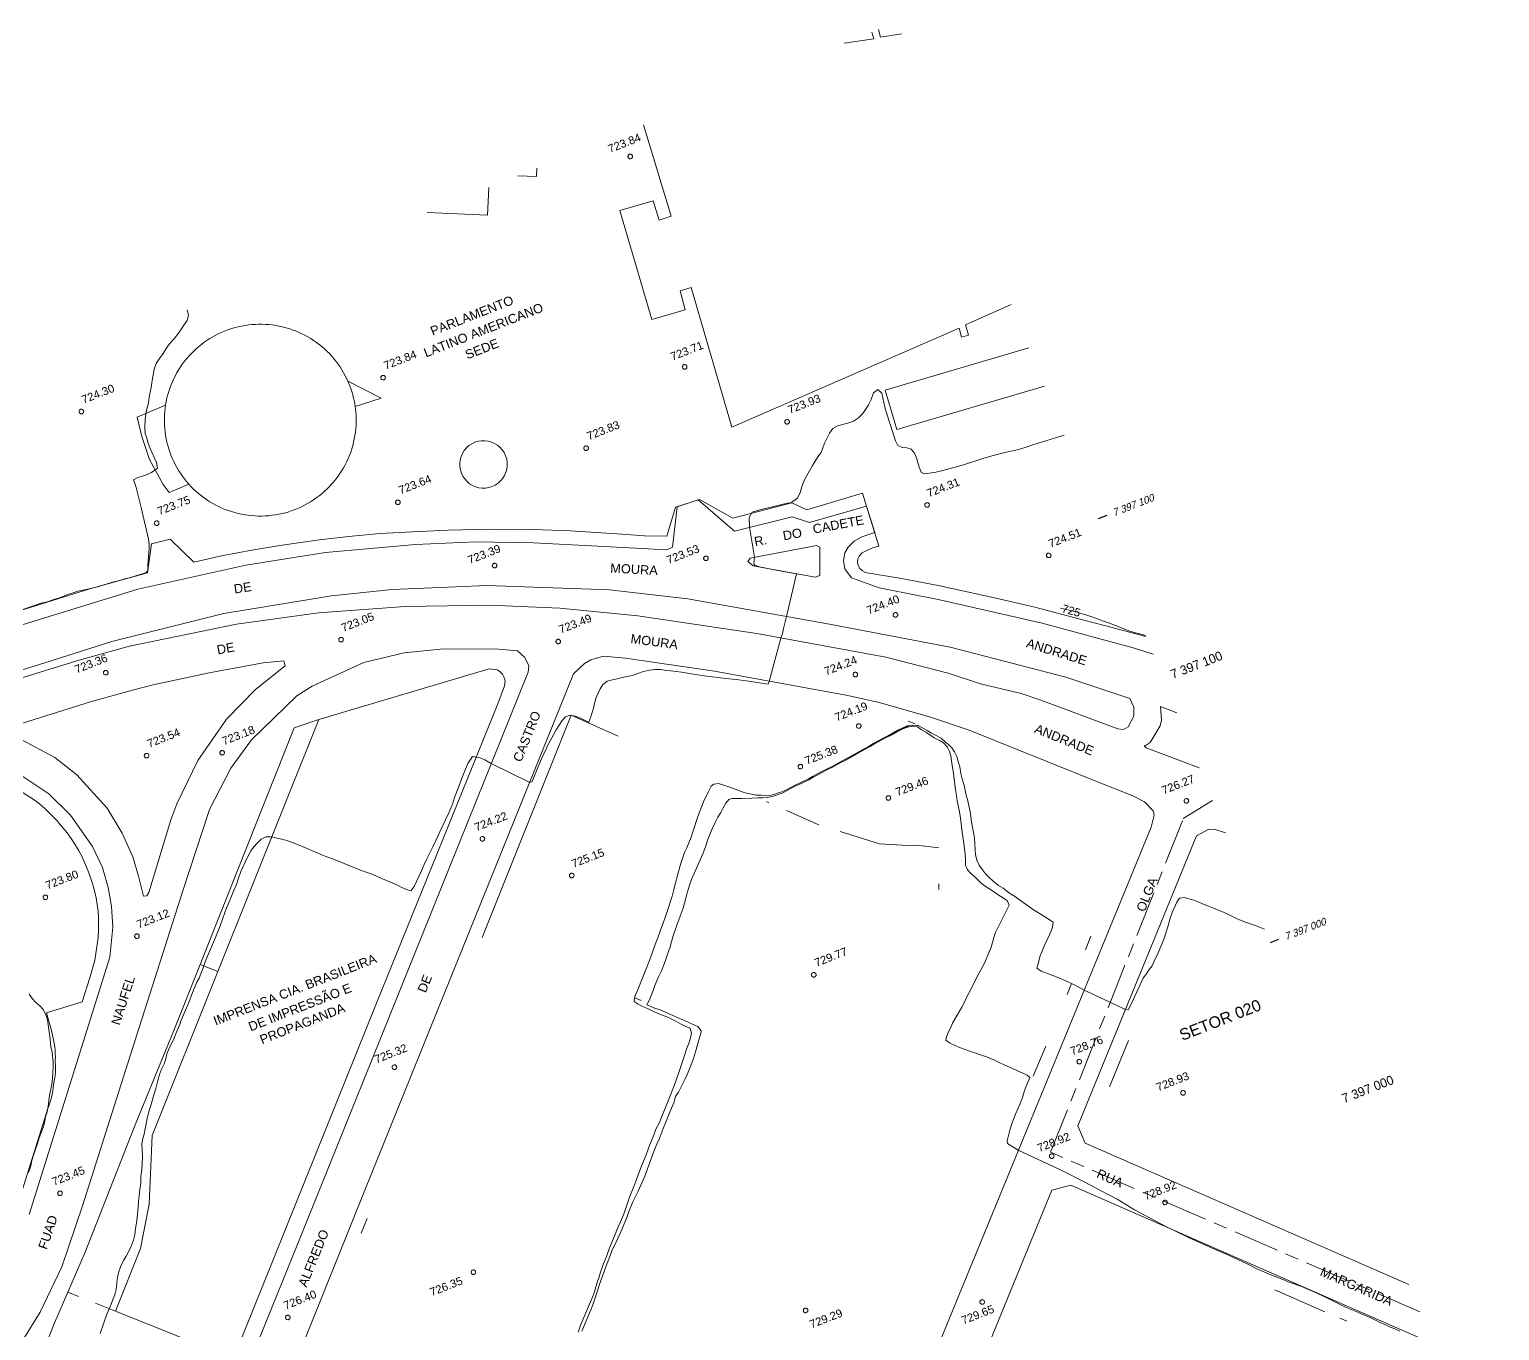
# Model space of a CAD drawing. Header units: millimetres. Extents: x 348 to 2201, y 118 to 1049.
# Drawn here: x 1144.4 to 1465.9, y 764.1 to 1048.6 of the extents above; entities that cross this region are included whole.
import ezdxf
from ezdxf.enums import TextEntityAlignment as Align

# ---------------------------------------------------------------- set-up
doc = ezdxf.new("R2010")
doc.units = ezdxf.units.MM
doc.linetypes.add('T09', pattern=[17, 10, -2, 3, -2])
for name, color, linetype, lineweight in [('100_SIST_VIARIO_MEIO_FIO', 1, 'Continuous', 18), ('108_SEP_FIS_CANT_CENT_ILHA', 7, 'Continuous', 18), ('144_P_DUPLA_ASF_TOP', 7, 'Continuous', 18), ('160_P_SIMP_ASF_TOP', 7, 'Continuous', 18), ('199_SEGMENTO_DE_VIA', 7, 'Continuous', 18), ('206_MURO_E_MURO_ARRIMO', 7, 'Continuous', 18), ('216_EDIF_NOTAVEL', 2, 'Continuous', 18), ('218_EDIF_NOTAVEL_TOP', 7, 'Continuous', 18), ('508_LM_SETOR_FISCAL', 136, 'T09', 18), ('510_LM_SETOR_FISCAL_TOP', 134, 'Continuous', 18), ('600_CURVA_MESTRA', 14, 'Continuous', 18), ('602_CURVA_MESTRA_TOP', 24, 'Continuous', 18), ('604_CURVA_INTERM', 7, 'Continuous', 18), ('606_PTO_COTADO', 9, 'Continuous', 18), ('608_PTO_COTADO_INTERVIA', 9, 'Continuous', 18), ('624_SEGM_CURVA_MESTRA', 14, 'Continuous', 18), ('626_SEGM_CURVA_INTERM', 7, 'Continuous', 18), ('902_MALHA_TEXTO_COORD_UTM', 7, 'Continuous', 13)]:
    doc.layers.add(name, color=color, linetype=linetype, lineweight=lineweight)
doc.layers.add('910_COORD_UTM_COR_ALEGRE', color=7, linetype='Continuous')
doc.styles.add('Style-Arial', font='arial.ttf')

# ---------------------------------------------------------------- blocks, each defined once
blk = doc.blocks.new('SP09')
at = {"color": 0, "linetype": 'Continuous'}
blk.add_lwpolyline([(-0.03, -0.51), (-0.14, -0.49), (-0.24, -0.46), (-0.31, -0.42), (-0.35, -0.39), (-0.42, -0.31), (-0.47, -0.24), (-0.51, -0.15), (-0.52, -0.09), (-0.52, 0.03), (-0.51, 0.11), (-0.48, 0.2), (-0.44, 0.27), (-0.4, 0.33), (-0.32, 0.39), (-0.23, 0.44), (-0.15, 0.48), (-0.1, 0.48), (-0.03, 0.48), (0.08, 0.48), (0.19, 0.44), (0.27, 0.4), (0.35, 0.32), (0.41, 0.23), (0.46, 0.11), (0.48, 0.03), (0.48, -0.03), (0.47, -0.08), (0.44, -0.21), (0.38, -0.3), (0.31, -0.38), (0.23, -0.44), (0.1, -0.49), (0.02, -0.51)], close=True, dxfattribs=at)
blk = doc.blocks.new('SP10')
at = {"color": 0, "linetype": 'Continuous'}
blk.add_lwpolyline([(-0.03, -0.51), (-0.14, -0.49), (-0.24, -0.46), (-0.31, -0.42), (-0.35, -0.39), (-0.42, -0.31), (-0.47, -0.24), (-0.51, -0.15), (-0.52, -0.09), (-0.52, 0.03), (-0.51, 0.11), (-0.48, 0.2), (-0.44, 0.27), (-0.4, 0.33), (-0.32, 0.39), (-0.23, 0.44), (-0.15, 0.48), (-0.1, 0.48), (-0.03, 0.48), (0.08, 0.48), (0.19, 0.44), (0.27, 0.4), (0.35, 0.32), (0.41, 0.23), (0.46, 0.11), (0.48, 0.03), (0.48, -0.03), (0.47, -0.08), (0.44, -0.21), (0.38, -0.3), (0.31, -0.38), (0.23, -0.44), (0.1, -0.49), (0.02, -0.51)], close=True, dxfattribs=at)

msp = doc.modelspace()

# ---------------------------------------------------------------- linework, layer by layer
at = {"layer": '100_SIST_VIARIO_MEIO_FIO'}
for points in [[(1290.66, 945.73), (1298.59, 938.9), (1311.19, 942.05), (1315.01, 940.77), (1327.47, 944.34)], [(1286.07, 944.23), (1285.01, 935.37), (1283.82, 934.81), (1268.68, 935.63), (1254.63, 936.35), (1241.97, 936.53), (1228.87, 935.99), (1209.19, 934.2), (1191.75, 931.48), (1168.15, 926.22), (1110.8, 908.58), (1093.07, 903.13), (1081.18, 900.77), (1077.29, 900.26), (1056.42, 899.43)], [(1329.25, 938.61), (1326.46, 937.64), (1324.77, 936.69), (1323.45, 935.36), (1322.74, 934.12), (1322.42, 932.47), (1322.73, 930.68), (1324.16, 928.72), (1330.22, 926.51), (1343.1, 923.94), (1365.84, 918.78), (1385.77, 913.35), (1390.12, 911.97)], [(1142.77, 634.19), (1204.32, 786.18), (1253.45, 908.06), (1253.58, 909.42), (1252.72, 911.29), (1251.11, 912.69), (1246.21, 913.16), (1234.33, 913.09), (1226.37, 912.32), (1217.54, 910.15), (1206.21, 904.99), (1202.92, 902.92), (1192.96, 893.28), (1188.45, 887.05), (1183.8, 878.04), (1177.96, 860.22), (1167.36, 827.19), (1156.05, 791.4), (1151.53, 778.05), (1146.76, 768.12), (1143.18, 762.38)], [(1141.53, 896.49), (1158.02, 901.66), (1167.26, 904.22), (1171.45, 905.27), (1183.71, 907.94), (1195.5, 910.08), (1200.07, 910.54), (1200.31, 909.48), (1193.86, 904.26), (1187.52, 897.81), (1181.21, 888.75), (1176.67, 879.28), (1175.36, 875.78), (1170.56, 859.92), (1170.1, 859.18), (1169.34, 859.07), (1168.23, 863.49), (1167.04, 867.67), (1164.72, 872.86), (1161.38, 878.33), (1154.78, 885.58), (1149.94, 889.37), (1142.59, 893.37)], [(1196.14, 740.93), (1217.79, 794.85), (1263.41, 907.67), (1265.8, 909.95), (1267.18, 910.77), (1269.91, 911.56), (1274.78, 911.09), (1294.22, 908.26), (1323.38, 902.96), (1330.24, 901.4), (1341.2, 898.32), (1349.89, 895.38), (1378.31, 883.95), (1385.71, 881.02), (1388.23, 879.72), (1390.12, 877.75), (1390.39, 876.82), (1389.68, 874.2), (1319.29, 702.78)], [(1142.54, 885.51), (1148.64, 881.47), (1153.37, 876.82), (1158.17, 869.97), (1160.42, 865.33), (1161.66, 861.01), (1162.33, 856.81), (1162.62, 852.32), (1162, 845.75), (1144.37, 789.51)], [(1446.01, 774.2), (1375.24, 805.08), (1373.64, 808.91), (1399.6, 872.28), (1402.18, 873.64), (1403.44, 873.71), (1405.77, 872.98)], [(1405.77, 872.98), (1405.97, 872.9)], [(1451.25, 761.26), (1372.11, 795.88), (1367.95, 794.82), (1331.45, 705.62), (1325.96, 691.99), (1328.1, 687.25), (1436.99, 651.49), (1438.96, 651.51), (1441.46, 653.29), (1465.89, 725.19)]]:
    msp.add_lwpolyline(points, dxfattribs=at)
at = {"layer": '108_SEP_FIS_CANT_CENT_ILHA'}
msp.add_lwpolyline([(1314.61, 935.37), (1302.03, 933), (1301.52, 932.28), (1302.7, 931.3), (1316.25, 928.81), (1317.27, 929.17), (1317.28, 935.37), (1316.5, 935.75)], close=True, dxfattribs=at)
for points in [[(1092.41, 893.11), (1146.37, 909.7), (1162.45, 914.75), (1186.94, 920.88), (1210.45, 924.77), (1223.71, 926.11), (1244.48, 926.98), (1271.22, 926.05), (1288.35, 924.07), (1319.37, 918.56), (1345.73, 913.52), (1371.05, 906.97), (1385.07, 902.31), (1385.9, 900.43), (1385.89, 898.42), (1384.68, 896.11), (1383.67, 895.55), (1382.42, 895.67), (1365.6, 901.92), (1361.27, 903.38), (1352.41, 905.5), (1345.32, 907.86), (1331.65, 911.31), (1303.44, 916.48), (1277.43, 920.37), (1260.41, 922.04), (1244.99, 922.68), (1226.58, 922.43), (1207.59, 921.02), (1189.66, 918.57), (1166.29, 913.71), (1155.29, 910.68), (1062.96, 882.33)], [(1388.42, 891.98), (1389.48, 892.65), (1391.68, 896.34), (1391.94, 897.6), (1391.75, 900.55), (1395.32, 899.15)], [(1400.18, 887.18), (1388.63, 891.54), (1388.2, 891.94), (1388.42, 891.98)]]:
    msp.add_lwpolyline(points, dxfattribs=at)
at = {"layer": '199_SEGMENTO_DE_VIA'}
for points in [[(1286.07, 944.23), (1290.66, 945.73)], [(1327.47, 944.34), (1329.25, 938.61)]]:
    msp.add_lwpolyline(points, dxfattribs=at)
at = {"layer": '206_MURO_E_MURO_ARRIMO'}
for p, q in [((1290.93, 945.82), (1285.72, 944.11)), ((1298.24, 941.74), (1290.93, 945.82)), ((1326.59, 947.2), (1314.44, 943.55)), ((1330.17, 935.63), (1326.59, 947.2)), ((1285.72, 944.11), (1283.79, 937.77)), ((1311.1, 945.09), (1298.24, 941.74)), ((1314.44, 943.55), (1311.1, 945.09)), ((1228.21, 938.77), (1221.09, 938.34)), ((1235.98, 939.08), (1228.21, 938.77)), ((1245.68, 939.29), (1235.98, 939.08)), ((1254.7, 939.26), (1245.68, 939.29)), ((1262.67, 938.96), (1254.7, 939.26)), ((1272.94, 938.28), (1262.67, 938.96)), ((1171.1, 936.1), (1170.25, 929.77)), ((1175.21, 937.12), (1171.1, 936.1)), ((1180.34, 932.1), (1175.21, 937.12)), ((1199.2, 935.77), (1193.04, 934.71)), ((1207.83, 936.99), (1199.2, 935.77)), ((1214.17, 937.7), (1207.83, 936.99)), ((1221.09, 938.34), (1214.17, 937.7)), ((1278.91, 937.85), (1272.94, 938.28)), ((1283.79, 937.77), (1278.91, 937.85)), ((1328.74, 935.23), (1330.17, 935.63)), ((1186.76, 933.57), (1180.34, 932.1)), ((1193.04, 934.71), (1186.76, 933.57)), ((1325.47, 932.03), (1325.56, 932.82)), ((1325.56, 932.82), (1325.87, 933.41)), ((1325.87, 933.41), (1326.52, 934.16)), ((1326.52, 934.16), (1327.49, 934.69)), ((1327.49, 934.69), (1328.74, 935.23)), ((1170.25, 929.77), (1157.61, 926.25)), ((1325.66, 931.39), (1325.47, 932.03)), ((1326.02, 930.73), (1325.66, 931.39)), ((1326.61, 930.21), (1326.02, 930.73)), ((1327.1, 929.92), (1326.61, 930.21)), ((1327.54, 929.76), (1327.1, 929.92)), ((1334.75, 928.58), (1327.54, 929.76)), ((1157.61, 926.25), (1132.42, 918.41)), ((1343.5, 926.96), (1334.75, 928.58)), ((1355.44, 924.34), (1343.5, 926.96)), ((1364.28, 922.25), (1355.44, 924.34)), ((1374.98, 919.45), (1364.28, 922.25)), ((1379.48, 918.23), (1374.98, 919.45)), ((1388.53, 915.89), (1379.48, 918.23)), ((1262.86, 898.65), (1243.42, 850.07)), ((1336.57, 897.37), (1338.12, 896.75)), ((1142.21, 882.19), (1145.42, 880.16)), ((1145.42, 880.16), (1146.03, 879.73)), ((1146.03, 879.73), (1146.63, 879.27)), ((1146.63, 879.27), (1147.21, 878.79)), ((1147.21, 878.79), (1147.77, 878.29)), ((1147.77, 878.29), (1148.3, 877.77)), ((1148.3, 877.77), (1150.03, 876.03)), ((1150.03, 876.03), (1150.53, 875.47)), ((1150.53, 875.47), (1151.02, 874.91)), ((1151.02, 874.91), (1152.63, 872.9)), ((1152.63, 872.9), (1153.53, 871.7)), ((1153.53, 871.7), (1154.36, 870.45)), ((1154.36, 870.45), (1155.13, 869.16)), ((1155.13, 869.16), (1155.84, 867.84)), ((1155.84, 867.84), (1156.52, 866.29)), ((1156.52, 866.29), (1157.37, 864.2)), ((1157.37, 864.2), (1158.12, 862.08)), ((1158.12, 862.08), (1158.36, 861.37)), ((1158.36, 861.37), (1158.67, 860.22)), ((1158.67, 860.22), (1158.99, 858.75)), ((1158.99, 858.75), (1159.25, 857.27)), ((1159.25, 857.27), (1159.43, 855.78)), ((1159.43, 855.78), (1159.51, 854.55)), ((1159.51, 854.55), (1159.55, 853.05)), ((1159.55, 853.05), (1159.52, 851.55)), ((1159.42, 850.05), (1158.95, 846.57)), ((1159.52, 851.55), (1159.42, 850.05)), ((1376.54, 850.34), (1375.33, 847.39)), ((1158.95, 846.57), (1158.72, 845.09)), ((1158.72, 845.09), (1157.6, 841.27)), ((1176.01, 829.73), (1181.74, 844.16)), ((1157.6, 841.27), (1155.91, 836)), ((1372.28, 839.98), (1371.3, 837.61)), ((1155.91, 836), (1148.12, 833.55)), ((1148.12, 833.55), (1149.24, 829.71)), ((1149.24, 829.71), (1149.82, 826.92)), ((1167.51, 809.11), (1176.01, 829.73)), ((1149.82, 826.92), (1149.94, 826.18)), ((1366.66, 826.32), (1363.93, 819.71)), ((1380.56, 817.42), (1384.73, 827.56)), ((1149.94, 826.18), (1150.02, 825.44)), ((1150.02, 825.44), (1150.07, 824.69)), ((1150.08, 823.94), (1150.06, 823.19)), ((1150.06, 823.19), (1150.13, 822.03)), ((1150.07, 824.69), (1150.08, 823.94)), ((1150.01, 819.79), (1149.89, 819.05)), ((1150.08, 820.53), (1150.01, 819.79)), ((1150.12, 821.28), (1150.08, 820.53)), ((1150.13, 822.03), (1150.12, 821.28)), ((1149.64, 817.27), (1149.54, 816.53)), ((1149.75, 818.31), (1149.64, 817.27)), ((1149.89, 819.05), (1149.75, 818.31)), ((1148.8, 813.62), (1148.54, 812.92)), ((1149.03, 814.34), (1148.8, 813.62)), ((1149.23, 815.06), (1149.03, 814.34)), ((1149.4, 815.79), (1149.23, 815.06)), ((1149.54, 816.53), (1149.4, 815.79)), ((1148.54, 812.92), (1140.51, 787.32)), ((1156.62, 781.27), (1167.51, 809.11)), ((1218.25, 788.65), (1216.95, 785.41)), ((1152.83, 772.52), (1156.62, 781.27)), ((1149.75, 765.44), (1152.83, 772.52)), ((1416.77, 773.03), (1427.7, 768.25)), ((1146.09, 756.18), (1149.75, 765.44)), ((1430.99, 766.81), (1432.46, 766.17))]:
    msp.add_line(p, q, dxfattribs=at)
for points in [[(1262.86, 898.65), (1273.14, 894.1)], [(1336.64, 896.26), (1335.78, 895.98), (1322.65, 888.92)], [(1306.13, 879.51), (1305.59, 879.75)], [(1317.06, 874.68), (1309.93, 877.83)], [(1343.24, 869.64), (1338.4, 870.24), (1336.46, 870.15), (1330.31, 870.51), (1321.71, 873.2)], [(1343.28, 860.57), (1343.26, 861.82)], [(1278.18, 836.3), (1276.78, 836.86)], [(1155.15, 771.58), (1152.83, 772.52)], [(1163.22, 768.34), (1158.89, 770.08)]]:
    msp.add_lwpolyline(points, dxfattribs=at)
at = {"layer": '216_EDIF_NOTAVEL'}
for points in [[(1335.11, 1047.59), (1330.53, 1046.86), (1330.06, 1048.58)], [(1328.6, 1047.99), (1329.03, 1046.55), (1322.56, 1045.54)], [(1278.68, 1027.74), (1284.76, 1007.72), (1282.11, 1006.91), (1280.77, 1011.14), (1273.49, 1009.02), (1280.51, 985.16), (1287.83, 987.27), (1286.74, 991.46), (1289.1, 992.18), (1297.98, 961.63), (1347.7, 983.26), (1348.24, 981.27), (1349.74, 981.75), (1349.11, 983.98), (1359.11, 988.44)], [(1251.21, 1016.59), (1255.29, 1016.41), (1255.37, 1018.28)], [(1244.88, 1014.03), (1244.61, 1007.99), (1231.4, 1008.56)], [(1362.94, 978.99), (1331.53, 969.74)], [(1331.53, 969.74), (1334.07, 961.12), (1366.34, 970.62)]]:
    msp.add_lwpolyline(points, dxfattribs=at)
for points in [[(1179.29, 949.15), (1178.79, 949.73), (1178.32, 950.31), (1177.87, 950.91), (1177.44, 951.53), (1177.04, 952.16), (1176.66, 952.8), (1176.3, 953.46), (1175.97, 954.13), (1175.66, 954.81), (1175.37, 955.5), (1175.11, 956.2), (1174.87, 956.91), (1174.66, 957.63), (1174.48, 958.36), (1174.32, 959.09), (1174.19, 959.83), (1174.08, 960.57), (1174, 961.31), (1173.95, 962.06), (1173.93, 962.81), (1173.93, 963.56), (1173.95, 964.3), (1174.01, 965.05), (1174.09, 965.79), (1174.19, 966.46), (1174.33, 967.27), (1174.49, 968), (1174.68, 968.73), (1174.89, 969.45), (1175.13, 970.16), (1175.39, 970.86), (1175.67, 971.55), (1175.99, 972.23), (1176.32, 972.9), (1176.68, 973.55), (1177.06, 974.2), (1177.47, 974.83), (1177.9, 975.44), (1178.35, 976.04), (1178.82, 976.62), (1179.31, 977.19), (1179.82, 977.74), (1180.35, 978.26), (1180.9, 978.77), (1181.46, 979.26), (1182.05, 979.73), (1182.65, 980.18), (1183.26, 980.61), (1183.89, 981.01), (1184.54, 981.39), (1185.19, 981.75), (1185.86, 982.08), (1186.54, 982.39), (1187.24, 982.68), (1187.94, 982.94), (1188.65, 983.18), (1189.37, 983.39), (1190.09, 983.57), (1190.82, 983.73), (1191.56, 983.86), (1192.3, 983.97), (1193.05, 984.05), (1193.79, 984.1), (1194.54, 984.12), (1195.29, 984.12), (1196.04, 984.1), (1196.78, 984.04), (1197.53, 983.96), (1198.27, 983.85), (1199.01, 983.72), (1199.74, 983.56), (1200.46, 983.37), (1201.18, 983.16), (1201.89, 982.93), (1202.59, 982.66), (1203.28, 982.38), (1203.96, 982.06), (1204.63, 981.73), (1205.29, 981.37), (1205.93, 980.99), (1206.56, 980.58), (1207.17, 980.15), (1207.77, 979.7), (1208.36, 979.23), (1208.92, 978.74), (1209.47, 978.23), (1210, 977.7), (1210.51, 977.15), (1211, 976.59), (1211.47, 976), (1211.91, 975.4), (1212.34, 974.79), (1212.74, 974.16), (1213.12, 973.52), (1213.48, 972.86), (1213.82, 972.19), (1214.05, 971.67), (1214.41, 970.82), (1214.67, 970.11), (1214.91, 969.4), (1215.12, 968.68), (1215.3, 967.96), (1215.46, 967.23), (1215.64, 966.16), (1215.78, 965.01), (1215.83, 964.26), (1215.86, 963.51), (1215.86, 962.76), (1215.83, 962.01), (1215.78, 961.27), (1215.69, 960.52), (1215.59, 959.78), (1215.45, 959.05), (1215.29, 958.31), (1215.11, 957.59), (1214.9, 956.87), (1214.66, 956.16), (1214.4, 955.46), (1214.11, 954.77), (1213.8, 954.09), (1213.46, 953.42), (1213.1, 952.76), (1212.72, 952.12), (1212.31, 951.49), (1211.89, 950.88), (1211.44, 950.28), (1210.97, 949.69), (1210.48, 949.13), (1209.97, 948.58), (1209.44, 948.05), (1208.89, 947.54), (1208.32, 947.05), (1207.74, 946.59), (1207.14, 946.14), (1206.52, 945.71), (1205.89, 945.31), (1205.25, 944.93), (1204.59, 944.57), (1203.92, 944.23), (1203.24, 943.92), (1202.55, 943.64), (1201.85, 943.38), (1201.14, 943.14), (1200.42, 942.93), (1199.69, 942.75), (1198.96, 942.59), (1198.22, 942.46), (1197.48, 942.35), (1196.74, 942.27), (1195.99, 942.22), (1195.24, 942.19), (1194.5, 942.19), (1193.75, 942.22), (1193, 942.28), (1192.26, 942.36), (1191.52, 942.46), (1190.78, 942.6), (1190.05, 942.76), (1189.32, 942.94), (1188.6, 943.15), (1187.89, 943.39), (1187.19, 943.65), (1186.5, 943.94), (1185.82, 944.25), (1185.15, 944.59), (1184.5, 944.95), (1183.85, 945.33), (1183.22, 945.74), (1182.61, 946.16), (1182.01, 946.61), (1181.43, 947.08), (1180.86, 947.57), (1180.32, 948.09), (1179.79, 948.61)], [(1215.64, 966.16), (1215.46, 967.23), (1215.3, 967.96), (1215.12, 968.68), (1214.91, 969.4), (1214.67, 970.11), (1214.41, 970.82), (1214.05, 971.67), (1221.36, 967.96)], [(1174.19, 966.46), (1167.98, 963.78), (1168.96, 959.59), (1170.66, 954.53), (1173.63, 949.1), (1174.96, 947.36), (1179.29, 949.15), (1178.79, 949.73), (1178.32, 950.31), (1177.87, 950.91), (1177.44, 951.53), (1177.04, 952.16), (1176.66, 952.8), (1176.3, 953.46), (1175.97, 954.13), (1175.66, 954.81), (1175.37, 955.5), (1175.11, 956.2), (1174.87, 956.91), (1174.66, 957.63), (1174.48, 958.36), (1174.32, 959.09), (1174.19, 959.83), (1174.08, 960.57), (1174, 961.31), (1173.95, 962.06), (1173.93, 962.81), (1173.93, 963.56), (1173.95, 964.3), (1174.01, 965.05), (1174.09, 965.79)], [(1241.81, 958.32), (1242.52, 958.54), (1243.25, 958.66), (1243.99, 958.67), (1244.73, 958.57), (1245.44, 958.38), (1246.12, 958.08), (1246.75, 957.69), (1247.32, 957.21), (1247.82, 956.66), (1248.23, 956.05), (1248.55, 955.38), (1248.77, 954.67), (1248.89, 953.94), (1248.9, 953.2), (1248.8, 952.46), (1248.61, 951.75), (1248.31, 951.07), (1247.92, 950.44), (1247.44, 949.87), (1246.89, 949.37), (1246.28, 948.96), (1245.61, 948.64), (1244.9, 948.42), (1244.17, 948.3), (1243.43, 948.29), (1242.69, 948.38), (1241.97, 948.58), (1241.3, 948.88), (1240.67, 949.27), (1240.1, 949.74), (1239.6, 950.3), (1239.19, 950.91), (1238.87, 951.58), (1238.65, 952.29), (1238.53, 953.02), (1238.52, 953.76), (1238.61, 954.5), (1238.81, 955.21), (1239.11, 955.89), (1239.5, 956.52), (1239.97, 957.09), (1240.53, 957.59), (1241.14, 958)], [(1163.22, 768.34), (1168.71, 782.03), (1170.61, 791.78), (1171.24, 806.76), (1185.62, 842.6), (1207.73, 897.68), (1244.95, 908.79), (1246.68, 908.55), (1247.28, 908.18), (1247.85, 907.65), (1248.16, 907.02), (1248.41, 906.18), (1248.27, 905.09), (1246.86, 901.11), (1220.46, 836.03), (1189.12, 758.2), (1189.01, 757.99)], [(1181.74, 844.16), (1202.3, 895.91), (1207.73, 897.68), (1185.62, 842.6)]]:
    msp.add_lwpolyline(points, close=True, dxfattribs=at)
at = {"layer": '508_LM_SETOR_FISCAL'}
msp.add_lwpolyline([(1448.43, 768.23), (1367.71, 803.11), (1396.72, 876.04), (1403.08, 880.03)], dxfattribs=at)
at = {"layer": '600_CURVA_MESTRA', "elevation": 725, "flags": 128}
msp.add_lwpolyline([(1374.6, 920.83), (1375.44, 920.57), (1377.82, 919.77), (1379.06, 919.31), (1380.38, 918.86), (1381.73, 918.35), (1383.7, 917.52), (1385.04, 917.04), (1386.29, 916.65), (1387.7, 916.29), (1388.47, 916.06)], dxfattribs=at)
at = {"layer": '604_CURVA_INTERM', "flags": 128}
for points, elevation in [([(1142.15, 921.44), (1144.64, 922.38), (1146.99, 923.12), (1148.37, 923.45), (1149.72, 923.92), (1150.99, 924.32), (1152.05, 924.72), (1152.99, 925.1), (1153.95, 925.39), (1155.02, 925.8), (1156.08, 925.97), (1157.17, 926.19), (1159.59, 926.81), (1160.66, 927.14), (1162.9, 927.79), (1163.92, 928.05), (1165.31, 928.45), (1166.54, 928.74), (1168.84, 929.5), (1169.9, 929.78), (1170.27, 930.27), (1170.31, 931.44), (1170.41, 932.5), (1170.6, 935.01), (1170.6, 936.09), (1170.45, 937.15), (1168.83, 944.08), (1168.04, 947.26), (1167.85, 948.12), (1167.54, 949.14), (1167.19, 950.09), (1168.11, 950.63), (1169.11, 950.92), (1170.13, 951.28), (1171.13, 951.73), (1172.08, 952.35), (1172.4, 952.68), (1172.19, 953.9), (1170.84, 956.99), (1170.36, 958.14), (1170.06, 959.25), (1169.75, 960.24), (1169.62, 961.63), (1169.69, 963.28), (1169.9, 964.57), (1170.11, 965.64), (1170.45, 966.87), (1170.7, 968.65), (1171, 970.32), (1171.22, 971.83), (1171.68, 974.28), (1172.13, 975.57), (1172.84, 976.66), (1173.66, 977.73), (1174.34, 978.83), (1175.02, 979.86), (1175.89, 980.76), (1176.57, 981.56), (1177.54, 982.91), (1178.18, 983.9), (1178.88, 984.94), (1179.17, 986.02), (1179, 987.09), (1178.93, 987.28)], 724), ([(1414.51, 851.85), (1413.72, 852.14), (1412.63, 852.59), (1410.08, 853.51), (1408.87, 853.98), (1407.76, 854.47), (1406.72, 854.98), (1405.63, 855.49), (1403.35, 856.43), (1402.26, 856.9), (1401.28, 857.3), (1400.09, 857.81), (1399.02, 858.22), (1396.91, 858.79), (1395.87, 858.63), (1395.34, 857.78), (1394.34, 855.69), (1393.93, 854.52), (1393.26, 852.18), (1392.93, 850.98), (1392.45, 849.68), (1392.01, 848.6), (1391.62, 847.6), (1391.05, 846.37), (1390.47, 845.25), (1389.93, 843.83), (1389.27, 843.03), (1388.6, 842.01), (1387.98, 841.15), (1387.48, 840.22), (1386.63, 838.3), (1385.21, 835.22), (1384.64, 834.25), (1384.06, 834.34), (1375.04, 838.54), (1373.72, 839.24), (1372.4, 839.95), (1371.19, 840.52), (1369.87, 841.07), (1367.63, 841.96), (1365.64, 842.69), (1364.68, 843.35), (1365.04, 844.61), (1365.43, 846.13), (1365.86, 847.05), (1366.25, 848.04), (1366.74, 849.18), (1367.34, 850.27), (1367.78, 851.29), (1368.13, 852.28), (1368.25, 853.41), (1367.6, 853.86), (1365.68, 855.09), (1364.72, 855.67), (1363.77, 856.28), (1362.91, 856.91), (1360.91, 858.28), (1360.02, 858.91), (1358.73, 859.77), (1357.31, 860.82), (1356.33, 861.45), (1355.16, 862.38), (1354.18, 863.21), (1353.44, 863.98), (1352.81, 864.83), (1352.09, 865.86), (1351.57, 866.99), (1351.3, 868.2), (1351.18, 869.21), (1351.1, 871.85), (1350.87, 873.02), (1350.39, 875.27), (1350.27, 876.54), (1350.09, 877.55), (1349.59, 879.95), (1349.27, 881.18), (1348.78, 883.26), (1348.42, 884.47), (1348.1, 885.94), (1347.85, 887.36), (1347.52, 888.55), (1347.17, 889.63), (1346.68, 890.64), (1346.11, 891.5), (1345.41, 892.25), (1344.82, 892.72), (1343.8, 893.62), (1342.66, 894.18), (1341.67, 894.73), (1340.71, 895.3), (1338.77, 896.37), (1338.45, 896.41), (1337.44, 896.5), (1336.36, 896.3), (1335.37, 895.89), (1334.28, 895.35), (1332.89, 894.59), (1331.36, 893.8), (1328.94, 892.44), (1328.02, 891.9), (1325.97, 890.78), (1325.01, 890.22), (1321.91, 888.52), (1321, 888.01), (1319.93, 887.43), (1318.98, 887.02), (1317.66, 886.35), (1315.65, 885.25), (1314.76, 884.73), (1311.74, 883.27), (1310.82, 882.83), (1309.87, 882.33), (1308.93, 881.89), (1308.46, 881.76), (1307.43, 881.36), (1306.41, 881.11), (1305.5, 881.05), (1304.45, 881.16), (1303.35, 881.19), (1302.31, 881.36), (1301.24, 881.64), (1300.24, 881.93), (1299.29, 882.23), (1297.15, 883.04), (1296.15, 883.34), (1295.08, 883.71), (1294.06, 883.58), (1293.52, 883.12), (1292.85, 881.82), (1291.84, 879.68), (1291.41, 878.74), (1290.93, 877.48), (1290.58, 876.51), (1289.49, 873.16), (1289.09, 872), (1288.61, 870.72), (1288.14, 869.63), (1287.67, 868.62), (1287.29, 867.52), (1286.89, 866.51), (1286.61, 865.52), (1286.01, 863.11), (1285.67, 861.9), (1285.32, 860.52), (1284.94, 859.12), (1283.78, 855.5), (1283.35, 854.19), (1282.84, 852.84), (1282.45, 851.9), (1282.09, 850.8), (1281.21, 848.54), (1280.27, 845.82), (1279.94, 844.85), (1279.51, 843.74), (1279.03, 842.68), (1278.7, 841.72), (1278.26, 840.66), (1277.38, 838.43), (1276.9, 837.38), (1276.62, 836.42), (1276.68, 836.07), (1277.5, 835.46), (1278.44, 834.96), (1279.55, 834.53), (1280.57, 834.01), (1281.66, 833.54), (1283.78, 832.72), (1284.75, 832.29), (1285.74, 831.75), (1286.76, 831.15), (1287.77, 830.66), (1288.79, 830.21), (1288.87, 830.13), (1289.19, 829.13), (1288.96, 828.11), (1288.64, 827.13), (1288.18, 825.86), (1287.44, 823.6), (1286.61, 821.21), (1285.77, 818.62), (1285.28, 817.28), (1283.52, 812.92), (1282.64, 810.74), (1282.18, 809.64), (1281.39, 808.12), (1281.02, 807.06), (1280.58, 805.94), (1280.11, 804.81), (1279.26, 802.56), (1278.32, 800.28), (1277.53, 798.14), (1277.06, 796.95), (1276.58, 795.61), (1275.61, 793.31), (1274.54, 790), (1274.13, 788.89), (1273.65, 787.88), (1273.15, 786.77), (1272.73, 785.69), (1272.19, 784.44), (1271.7, 783.26), (1271.2, 781.99), (1270.62, 780.32), (1269.98, 778.92), (1269.29, 776.87), (1268.96, 775.84), (1268.55, 774.63), (1268.25, 773.67), (1267.95, 772.57), (1267.55, 771.39), (1266.64, 769.37), (1265.64, 766.99), (1265.18, 765.99), (1264.79, 764.87), (1264.44, 763.75)], 728), ([(1350.35, 863.98), (1350.38, 863.95), (1351.41, 863.04), (1352.31, 862.17), (1353.17, 861.42), (1355.2, 860.12), (1356.22, 859.39), (1358.21, 858.14), (1358.64, 857.12), (1357.7, 855.22), (1356.74, 853.36), (1356.26, 852.29), (1355.68, 851.13), (1355.29, 850.05), (1355.01, 848.96), (1354.72, 847.93), (1354.2, 846.68), (1353.23, 844.42), (1352.08, 842.32), (1351.52, 841.24), (1350.58, 839.29), (1349.35, 836.92), (1348.85, 835.92), (1348.27, 834.84), (1346.28, 831.3), (1345.83, 830.24), (1345.33, 829.26), (1344.94, 828.31), (1344.8, 827.6), (1345.63, 827), (1346.84, 826.43), (1347.79, 826.02), (1350.24, 825.13), (1353.45, 824.02), (1354.4, 823.7), (1355.43, 823.23), (1356.43, 822.76), (1357.38, 822.28), (1361.66, 820.37), (1362.59, 819.95), (1363.14, 819.44), (1362.25, 817.2), (1361.89, 816.1), (1361.53, 815.05), (1361.03, 813.79), (1360, 811.46), (1359.58, 810.32), (1359.24, 809.32), (1358.82, 807.9), (1358.2, 805.62), (1358.3, 805.03), (1360.73, 803.51)], 729), ([(1360.73, 803.51), (1369.84, 799.26), (1375.37, 796.52), (1378.45, 794.83), (1382.24, 792.85), (1386.08, 790.5), (1392.93, 786.84), (1397.87, 784.48), (1402.92, 782.18), (1406.59, 780.6), (1407.69, 780.13), (1409.73, 779.14), (1410.67, 778.7), (1412.84, 777.65), (1413.86, 777.18), (1414.86, 776.77), (1415.83, 776.34), (1418.73, 775.2), (1419.68, 774.8), (1420.74, 774.41), (1421.78, 774.06), (1422.79, 773.66), (1423.91, 773.14), (1424.95, 772.74), (1428.42, 771.11), (1429.74, 770.47), (1431.06, 769.8), (1432.36, 769.18), (1434.55, 768.28), (1435.67, 767.78), (1436.69, 767.33), (1437.7, 766.93), (1439.79, 765.92), (1440.76, 765.45), (1441.84, 764.96), (1443.01, 764.47), (1444.07, 764)], 729)]:
    msp.add_lwpolyline(points, dxfattribs=dict(at, elevation=elevation))
at = {"layer": '604_CURVA_INTERM'}
for points, elevation in [([(1370.69, 959.89), (1365.01, 958.1), (1363.6, 957.66), (1362.34, 957.24), (1361.18, 956.88), (1360.11, 956.57), (1359.02, 956.37), (1357.69, 956.09), (1355.46, 955.52), (1353.12, 954.87), (1350.94, 954.14), (1349.72, 953.73), (1348.45, 953.34), (1344.93, 952.35), (1343.84, 952.07), (1342.61, 951.81), (1341.22, 951.57), (1340.09, 951.45), (1339.43, 951.8), (1339, 952.88), (1338.71, 953.9), (1338.4, 954.9), (1337.96, 955.94), (1337.23, 956.82), (1336.25, 957.08), (1335.24, 957.16), (1334.31, 957.62), (1333.79, 958.62), (1333.42, 959.71), (1332.77, 961.83), (1332.43, 962.85), (1332.11, 963.85), (1331.74, 964.95), (1331.48, 965.97), (1331.25, 967.02), (1331.01, 968.07), (1330.8, 969.08), (1329.94, 969.86), (1329.01, 969.13), (1328.44, 967.64), (1327.88, 966.53), (1327.31, 965.54), (1326.61, 964.56), (1325.72, 963.63), (1324.58, 962.93), (1323.34, 962.53), (1321.12, 961.95), (1320.09, 961.35), (1319.35, 960.3), (1318.76, 959.13), (1318.3, 958.11), (1317.94, 957.14), (1317.52, 956.12), (1316.82, 955.17), (1316.21, 954.18), (1315.66, 953.23), (1315.02, 952.07), (1314.36, 950.94), (1313.74, 949.82), (1313.29, 948.57), (1312.94, 947.34), (1312.34, 946.12), (1310.86, 945.04), (1310.1, 944.98), (1307.19, 944.28), (1304.13, 943.54), (1302.44, 943.02), (1301.79, 941.84), (1301.88, 939.73), (1302.94, 933.17), (1302.85, 931.73), (1303.05, 931.42), (1304.05, 931.08), (1308.07, 930.31), (1312.11, 929.57), (1309.98, 920.2), (1309.3, 917.61), (1309.07, 916.55), (1308.71, 915.49), (1306.2, 906.05), (1305.97, 905.42), (1303.53, 905.8), (1302.16, 906), (1301.15, 906.18), (1300.08, 906.32), (1298.94, 906.46), (1296.64, 906.66), (1295.51, 906.84), (1294.39, 907), (1291.93, 907.29), (1289.63, 907.62), (1287.01, 908.09), (1285.94, 908.23), (1284.63, 908.34), (1283.62, 908.46), (1282.4, 908.64), (1281.18, 908.67), (1280, 908.51), (1278.67, 908.19), (1276.19, 907.33), (1274.04, 906.88), (1272.91, 906.58), (1271.89, 906.37), (1270.75, 906.09), (1269.83, 905.39), (1269.21, 904.43), (1268.8, 903.47), (1268.37, 902.55), (1268.07, 901.58), (1267.86, 900.48), (1267.18, 898.27), (1266.76, 897.12), (1265.76, 897.56), (1264.79, 898.06), (1263.72, 898.47), (1262.63, 898.67), (1261.62, 898.26), (1260.91, 897.48), (1259.58, 895.42), (1258.98, 894.36), (1257.87, 892.25), (1256.49, 889.24), (1255.61, 887.19), (1254.38, 884.14), (1253.81, 883.95), (1245.41, 888.1), (1244, 888.87), (1242.96, 889.36), (1241.31, 889.61), (1240.28, 888.12), (1239.62, 886.48), (1239.15, 885.42), (1238.72, 884.27), (1238.29, 883.09), (1237.39, 880.69), (1236.91, 879.23), (1236.54, 878.3), (1236.11, 877.31), (1234.6, 874.1), (1233.32, 871.41), (1232.65, 869.88), (1231.34, 867.27), (1230.73, 865.98), (1230.11, 864.61), (1229.54, 863.42), (1228.51, 861.17), (1227.83, 860.23), (1226.89, 860.53), (1225.87, 861), (1224.93, 861.47), (1223.76, 862.04), (1221.65, 862.88), (1219.13, 863.94), (1218.07, 864.35), (1216.78, 864.81), (1214.12, 865.86), (1210.88, 867.21), (1209.65, 867.61), (1208.52, 868.06), (1205.18, 869.53), (1202.68, 870.54), (1200.91, 871.19), (1199.92, 871.47), (1198.95, 871.73), (1197.28, 872.08), (1196.09, 872.05), (1195.07, 871.55), (1194.05, 870.56), (1193.18, 869.48), (1192.86, 868.98), (1192.18, 867.75), (1191.56, 866.5), (1190.64, 864.46), (1190.15, 863.02), (1189.66, 861.67), (1189.07, 860.18), (1187.92, 857.5), (1187.53, 856.52), (1187.16, 855.52), (1186.14, 852.64), (1185.09, 850.05), (1184.7, 849.04), (1183.38, 845.94), (1182.87, 844.7), (1182.39, 843.44), (1181.92, 842.12), (1181.51, 841.18), (1181.03, 840.28), (1180.04, 838.01), (1179.24, 835.82), (1178.31, 833.67), (1177.85, 832.63), (1177.47, 831.6), (1177.36, 831.26), (1176.52, 829.23), (1176.04, 828.02), (1175.56, 826.96), (1175.03, 825.98), (1174.49, 824.62), (1174.23, 823.56), (1173.87, 822.4), (1173.28, 821.27), (1172.86, 820.12), (1172.51, 818.77), (1172.02, 817.02), (1171.48, 815.16), (1171.05, 813.54), (1170.68, 812.43), (1170.25, 810.86), (1169.95, 809.41), (1169.73, 808.21), (1169.48, 807.06), (1169.21, 806.1), (1168.98, 804.85), (1169.05, 803.61), (1169.16, 802.16), (1169.08, 800.53), (1168.96, 799.27), (1168.78, 797.89), (1168.77, 796.37), (1168.52, 794.93), (1168.38, 793.58), (1168.29, 792.41), (1168.22, 791.02), (1167.92, 788.16), (1167.58, 786.39), (1167.43, 785.03), (1167.17, 783.92), (1166.72, 782.69), (1166.2, 781.63), (1165.54, 780.36), (1165.02, 779.44), (1164.33, 778.08), (1163.87, 776.75), (1163.65, 775.74), (1163.51, 774.57), (1163.37, 773.08), (1163.06, 771.91), (1162.66, 770.91), (1162.31, 769.9), (1161.87, 768.87), (1161.4, 767.82), (1161.03, 766.89), (1160.65, 765.81), (1159.89, 763.47)], 724), ([(1265.23, 763.99), (1266.73, 767.6), (1267.22, 768.79), (1267.65, 769.93), (1268.04, 771.04), (1268.68, 773), (1269, 774.01), (1270.1, 777.05), (1270.44, 778.07), (1270.8, 779.02), (1271.31, 780.29), (1271.75, 781.58), (1273, 784.1), (1274.03, 786.37), (1274.49, 787.43), (1274.91, 788.47), (1275.81, 790.89), (1276.38, 792.27), (1277.49, 794.6), (1278.97, 797.88), (1280.18, 801.11), (1281.04, 803.52), (1281.59, 804.84), (1282.08, 805.95), (1283.01, 808.32), (1284.3, 811.48), (1284.84, 812.77), (1285.29, 813.88), (1285.72, 815.27), (1286.35, 816.24), (1286.97, 817.53), (1287.71, 819), (1288.28, 820.26), (1289.18, 822.41), (1289.63, 823.61), (1290.08, 825.04), (1290.95, 828.17), (1291.33, 829.33), (1291.3, 829.68), (1290.57, 830.56), (1289.55, 831.06), (1288.62, 831.45), (1287.5, 831.96), (1286.54, 832.32), (1283.5, 833.7), (1282.31, 834.21), (1281.13, 834.63), (1280.16, 835.01), (1279.43, 835.31), (1279.91, 836.3), (1280.38, 837.34), (1280.82, 838.48), (1281.2, 839.58), (1281.58, 840.58), (1282, 841.49), (1282.66, 842.77), (1283.17, 844.09), (1283.48, 845.04), (1283.82, 845.99), (1284.14, 846.99), (1284.52, 848.01), (1285.1, 850.22), (1286, 852.78), (1286.46, 854.1), (1287.34, 856.48), (1287.65, 857.53), (1288.29, 860.02), (1288.73, 861.46), (1289.19, 862.72), (1289.69, 863.89), (1290.26, 865.18), (1291.63, 868.37), (1292.03, 869.32), (1292.39, 870.32), (1292.7, 871.31), (1293.74, 873.8), (1294.35, 875.2), (1294.96, 876.37), (1295.57, 877.37), (1296.12, 878.41), (1296.71, 879.45), (1297.35, 880.19), (1297.99, 880.43), (1299.11, 880.45), (1300.17, 880.43), (1302.35, 880.55), (1303.67, 880.61), (1304.71, 880.6), (1305.8, 880.65), (1306.89, 880.87), (1309.04, 881.6), (1309.97, 882.09), (1310.91, 882.66), (1311.83, 883.12), (1312.99, 883.66), (1313.93, 884.07), (1314.91, 884.53), (1315.8, 885.09), (1317.87, 886.22), (1318.92, 886.78), (1319.84, 887.19), (1321.86, 888.31), (1322.91, 888.84), (1325.09, 890.05), (1327.16, 891.23), (1328.23, 891.82), (1329.17, 892.36), (1330.3, 892.97), (1331.31, 893.56), (1333.11, 894.46), (1334.22, 895.06), (1335.38, 895.64), (1336.41, 896.06), (1337.45, 896.22), (1338.57, 896.09), (1339.49, 895.47), (1340.46, 894.91), (1342.27, 893.72), (1343.39, 893.11), (1344.27, 892.58), (1345.07, 891.75), (1345.62, 890.74), (1345.89, 889.74), (1346.07, 888.71), (1346.22, 887.63), (1346.37, 886.39), (1346.91, 882.39), (1347.11, 881.11), (1347.31, 879.92), (1347.78, 877.51), (1348.01, 876.17), (1348.38, 873.1), (1348.74, 870.64), (1349.02, 868.24), (1349.09, 867.01), (1349.12, 865.8), (1349.31, 865.37)], 729), ([(1144.22, 798.7), (1144.69, 800.11), (1144.96, 801.29), (1145.36, 802.66), (1146.17, 805.03), (1146.55, 806.26), (1146.93, 807.23), (1147.33, 808.3), (1147.69, 809.54), (1147.92, 810.84), (1148.26, 811.91), (1148.51, 813.12), (1148.68, 814.4), (1148.8, 815.54), (1149.31, 817.97), (1149.46, 819.28), (1149.63, 821.76), (1149.62, 822.77), (1149.39, 824.94), (1149.1, 826.15), (1148.92, 827.85), (1148.33, 832.04), (1148.01, 833.19), (1147.45, 834.3), (1146.7, 835.12), (1145.83, 835.86), (1145.04, 836.71), (1144.36, 837.65)], 724)]:
    msp.add_lwpolyline(points, dxfattribs=dict(at, elevation=elevation))
at = {"layer": '624_SEGM_CURVA_MESTRA', "elevation": 725}
msp.add_lwpolyline([(1369.84, 922.03), (1370.81, 921.84), (1372.04, 921.56), (1374.22, 920.95), (1374.6, 920.83)], dxfattribs=at)
at = {"layer": '626_SEGM_CURVA_INTERM', "elevation": 729}
msp.add_lwpolyline([(1349.31, 865.37), (1349.52, 864.87), (1350.35, 863.98)], dxfattribs=at)
at = {"layer": '910_COORD_UTM_COR_ALEGRE', "color": 253, "flags": 128}
for points in [[(1379.98, 942.31), (1378.11, 941.58)], [(1417.57, 849.64), (1415.7, 848.91)]]:
    msp.add_lwpolyline(points, dxfattribs=at)

# ---------------------------------------------------------------- block references
at = {"layer": '606_PTO_COTADO', "rotation": 21.41522089134761}
for p in [(1275.81, 1020.81, 723.84), (1287.71, 974.82, 723.71), (1221.77, 972.47, 723.84), (1155.79, 965.06, 724.3), (1310.12, 962.81, 723.93), (1266.17, 957.05, 723.83), (1225, 945.22, 723.64), (1340.72, 944.63, 724.31), (1172.28, 940.65, 723.75), (1367.31, 933.61, 724.51), (1246.15, 931.38, 723.38), (1333.81, 920.6, 724.4), (1161.13, 907.97, 723.36), (1325.03, 907.56, 724.24), (1325.79, 896.32, 724.18), (1186.59, 890.46, 723.18), (1170.05, 889.82, 723.54), (1313, 887.43, 725.38), (1332.26, 880.58, 729.46), (1243.49, 871.63, 724.22), (1263.01, 863.63, 725.15), (1147.91, 858.86, 723.8), (1315.95, 841.91, 729.76), (1374, 822.92, 728.76), (1224.25, 821.71, 725.32), (1396.7, 816.11, 728.93), (1151.11, 794.15, 723.45), (1392.74, 792.14, 728.92), (1241.51, 776.9, 726.35), (1314.16, 768.53, 729.29), (1352.78, 770.38, 729.65), (1200.94, 767.01, 726.4)]:
    msp.add_blockref('SP09', p, dxfattribs=at)
at = {"layer": '608_PTO_COTADO_INTERVIA', "rotation": 21.41522089134761}
for p in [(1292.36, 932.97, 723.53), (1212.57, 915.19, 723.05), (1260.06, 914.77, 723.49), (1397.43, 879.94, 726.27), (1167.94, 850.36, 723.12), (1367.98, 802.27, 728.92)]:
    msp.add_blockref('SP10', p, dxfattribs=at)

# ---------------------------------------------------------------- texts
at = {"layer": '144_P_DUPLA_ASF_TOP', "style": 'Style-Arial'}
for s, rotation, p in [('CADETE', 10.6831, (1315.72, 939.3)), ('DO', 10.6831, (1309.18, 937.84)), ('R.', 10.6831, (1302.93, 936.57)), ('MOURA', 356.9773, (1271.43, 930.84)), ('DE', 8.8659, (1189.13, 926.22)), ('MOURA', 352.3672, (1275.9, 915.43)), ('DE', 10.3118, (1185.41, 912.92)), ('ANDRADE', 342.7959, (1362.5, 914.52)), ('ANDRADE', 337.997, (1364.37, 895.84))]:
    msp.add_text(s, height=2, rotation=rotation, dxfattribs=at).set_placement(p, align=Align.MIDDLE_LEFT)
at = {"layer": '160_P_SIMP_ASF_TOP', "style": 'Style-Arial'}
for s, rotation, p in [('CASTRO', 68.0236, (1251.01, 888.62)), ('OLGA', 67.9056, (1387.31, 855.87)), ('NAUFEL', 72.2088, (1163.2, 831.04)), ('DE', 68.0236, (1230.13, 838.18)), ('RUA', 336.2901, (1377.99, 798.61)), ('FUAD', 71.3185, (1147.24, 782.02)), ('ALFREDO', 67.9544, (1204.06, 773.84)), ('MARGARIDA', 336.2901, (1426.85, 777.16))]:
    msp.add_text(s, height=2, rotation=rotation, dxfattribs=at).set_placement(p, align=Align.MIDDLE_LEFT)
at = {"layer": '218_EDIF_NOTAVEL_TOP', "style": 'Style-Arial'}
for s, p in [('PARLAMENTO', (1232.57, 981.58)), ('LATINO AMERICANO', (1231.12, 976.85)), ('SEDE', (1240.18, 976.42)), ('IMPRENSA CIA. BRASILEIRA', (1185.13, 830.78)), ('DE IMPRESSÃO E', (1192.79, 829.51)), ('PROPAGANDA', (1195.28, 826.69))]:
    msp.add_text(s, height=2, rotation=21.4152, dxfattribs=at).set_placement(p)
at = {"layer": '510_LM_SETOR_FISCAL_TOP', "style": 'Style-Arial'}
msp.add_text('SETOR 020', height=2.5, rotation=21.4152, dxfattribs=at).set_placement((1396.48, 827.43))
at = {"layer": '602_CURVA_MESTRA_TOP', "style": 'Style-Arial'}
msp.add_text('725', height=1.75, rotation=344.1938, dxfattribs=at).set_placement((1372.23, 921.51), align=Align.MIDDLE_CENTER)
at = {"layer": '606_PTO_COTADO', "style": 'Style-Arial'}
for s, p in [('723.84', (1274.51, 1023.74, 723.84)), ('723.84', (1225.47, 976.35, 723.84)), ('723.71', (1288.16, 978.32, 723.71)), ('724.30', (1159.4, 968.91, 724.3)), ('723.93', (1313.82, 966.7, 723.93)), ('723.83', (1269.87, 960.93, 723.83)), ('723.64', (1228.7, 949.1, 723.64)), ('724.31', (1344.22, 948.44, 724.31)), ('723.75', (1175.98, 944.53, 723.75)), ('724.51', (1370.82, 937.42, 724.51)), ('723.39', (1243.85, 933.86, 723.38)), ('724.40', (1331.06, 922.84, 724.4)), ('723.36', (1157.89, 909.94, 723.36)), ('724.24', (1321.78, 909.52, 724.24)), ('724.19', (1324.08, 899.46, 724.18)), ('723.54', (1173.75, 893.7, 723.54)), ('723.18', (1190.1, 894.26, 723.18)), ('725.38', (1317.55, 889.97, 725.38)), ('729.46', (1337.37, 883.11, 729.46)), ('724.22', (1245.31, 875.42, 724.22)), ('725.15', (1266.51, 867.44, 725.15)), ('723.80', (1151.52, 862.7, 723.8)), ('729.77', (1319.65, 845.79, 729.76)), ('725.32', (1223.43, 824.68, 725.32)), ('728.76', (1375.57, 826.47, 728.76)), ('728.93', (1394.39, 818.58, 728.93)), ('723.45', (1152.93, 797.94, 723.45)), ('728.92', (1391.64, 794.77, 728.92)), ('726.35', (1235.53, 773.79, 726.35)), ('726.40', (1203.58, 770.86, 726.4)), ('729.29', (1318.59, 766.75, 729.29)), ('729.65', (1351.77, 767.61, 729.65))]:
    msp.add_text(s, height=1.75, rotation=21.4152, dxfattribs=at).set_placement(p, align=Align.MIDDLE_CENTER)
at = {"layer": '608_PTO_COTADO_INTERVIA', "style": 'Style-Arial'}
for s, p in [('723.53', (1287.3, 933.84, 723.53)), ('723.05', (1216.18, 919.03, 723.05)), ('723.49', (1263.76, 918.66, 723.49)), ('726.27', (1395.58, 883.5, 726.27)), ('723.12', (1171.44, 854.17, 723.12)), ('728.92', (1368.38, 805.3, 728.92))]:
    msp.add_text(s, height=1.75, rotation=21.4152, dxfattribs=at).set_placement(p, align=Align.MIDDLE_CENTER)
at = {"layer": '902_MALHA_TEXTO_COORD_UTM'}
for s, p in [('7 397 100', (1394.07, 907.48)), ('7 397 000', (1431.52, 814.74))]:
    msp.add_text(s, height=2, rotation=21.4152, dxfattribs=at).set_placement(p, align=Align.MIDDLE_LEFT)
at = {"layer": '910_COORD_UTM_COR_ALEGRE', "color": 253, "oblique": 15}
for s, p in [('7 397 100', (1385.75, 944.58)), ('7 397 000', (1423.34, 851.9))]:
    msp.add_text(s, height=1.6, rotation=21.4152, dxfattribs=at).set_placement(p, align=Align.MIDDLE_CENTER)

doc.saveas('drawing.dxf')
